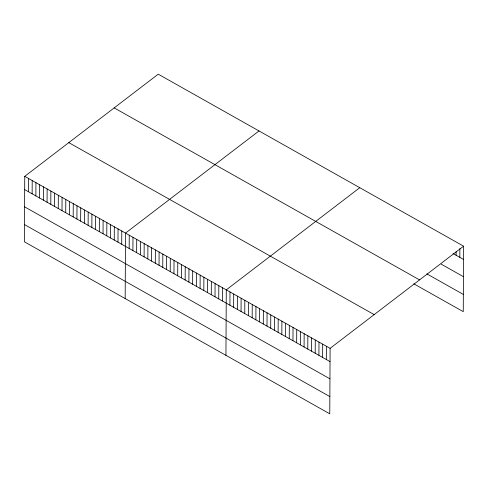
<?xml version="1.0" encoding="UTF-8"?>
<svg xmlns="http://www.w3.org/2000/svg" width="488" height="488" viewBox="0 0 488 488"><rect width="100%" height="100%" fill="white"/><g stroke="black" fill="none" stroke-linecap="round" stroke-linejoin="round"><path stroke-width="0.73" d="M24.742 176.345L24.4 241.816L329.766 413.818L330.108 348.34L463.6 246.184L158.234 74.182L24.742 176.345L330.108 348.34M28.408 191.711L28.475 178.443M32.135 193.809L32.208 180.548M35.868 195.914L35.941 182.646M39.601 198.012L39.674 184.751M43.334 200.117L43.402 186.855M47.068 202.221L47.135 188.954M50.801 204.319L50.868 191.058M54.534 206.424L54.601 193.156M58.261 208.529L58.334 195.261M61.994 210.627L62.067 197.365M65.727 212.731L65.795 199.464M69.461 214.83L69.528 201.568M73.194 216.934L73.261 203.673M76.927 219.039L76.994 205.771M80.654 221.137L80.727 207.876M84.387 223.242L84.461 209.974M88.121 225.346L88.188 212.079M91.854 227.445L91.921 214.183M95.587 229.549L95.654 216.282M99.32 231.648L99.387 218.386M103.047 233.752L103.121 220.491M106.781 235.856L106.854 222.589M110.514 237.955L110.587 224.694M114.247 240.059L114.314 226.792M117.98 242.158L118.047 228.896M121.713 244.262L121.78 231.001M125.172 298.577L125.514 233.099L259.006 130.943M129.174 248.465L129.247 235.204M132.907 250.57L132.98 237.308M136.64 252.674L136.707 239.407M140.373 254.773L140.44 241.511M144.106 256.877L144.173 243.61M147.84 258.976L147.907 245.714M151.567 261.08L151.64 247.819M155.3 263.185L155.373 249.917M159.033 265.283L159.1 252.021M162.766 267.387L162.833 254.126M166.499 269.492L166.567 256.224M170.233 271.59L170.3 258.329M173.96 273.695L174.033 260.427M177.693 275.793L177.766 262.532M181.426 277.898L181.493 264.636M185.159 280.002L185.226 266.735M188.893 282.101L188.96 268.839M192.626 284.205L192.693 270.944M196.353 286.31L196.426 273.042M200.086 288.408L200.159 275.147M203.819 290.512L203.892 277.245M207.553 292.611L207.62 279.349M211.286 294.715L211.353 281.454M215.019 296.82L215.086 283.552M218.746 298.918L218.819 285.657M222.479 301.023L222.552 287.755M225.938 355.337L226.286 289.86L359.778 187.703M229.921 305.214L229.988 291.946M233.63 307.3L233.697 294.038M237.339 309.392L237.406 296.125M241.048 311.478L241.115 298.217M244.756 313.564L244.823 300.303M248.459 315.657L248.532 302.389M252.168 317.743L252.241 304.481M255.877 319.835L255.944 306.568M259.586 321.921L259.653 308.66M263.294 324.008L263.361 310.746M267.003 326.1L267.07 312.832M270.712 328.186L270.779 314.925M274.415 330.278L274.488 317.011M278.123 332.365L278.197 319.097M281.832 334.451L281.905 321.189M285.541 336.543L285.608 323.276M289.25 338.629L289.317 325.368M292.959 340.715L293.026 327.454M296.667 342.808L296.734 329.54M300.376 344.894L300.443 331.633M304.079 346.986L304.152 333.719M307.788 349.072L307.861 335.811M311.496 351.159L311.564 337.897M315.205 353.251L315.272 339.983M318.914 355.337L318.981 342.076M322.623 357.43L322.69 344.162M326.332 359.516L326.399 346.248M456.115 255.267L456.134 251.582M459.824 257.359L459.867 248.514M463.6 246.184L463.258 311.655L413.818 283.809M453.023 253.528L463.533 259.445M441.195 264.142L463.441 276.678M426.884 273.89L463.35 294.429M114.186 107.897L419.546 279.892M68.796 142.63L374.162 314.626M24.675 189.606L330.034 361.602M24.583 206.839L329.949 378.834M24.491 224.59L329.851 396.585"/></g></svg>
